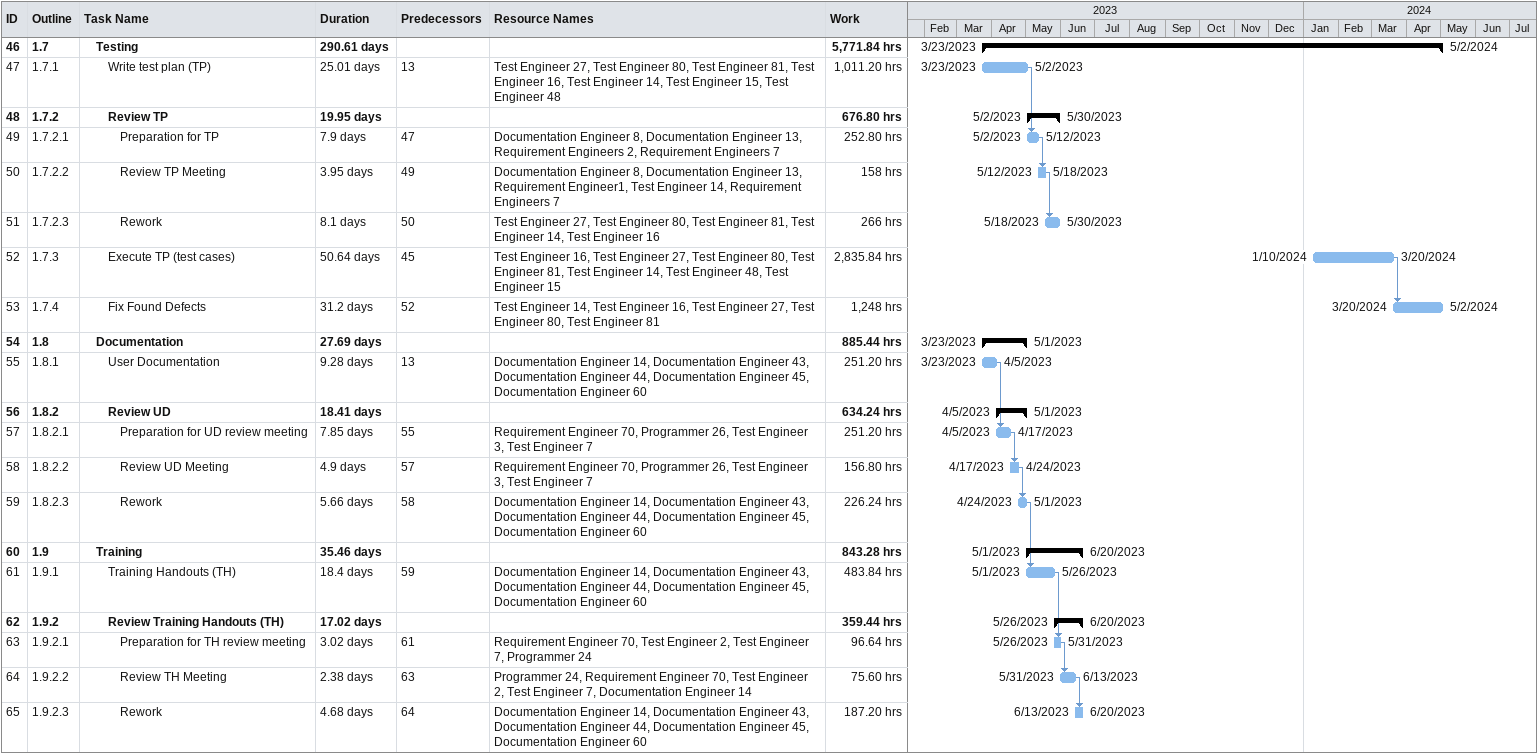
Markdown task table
| ID | WBS | Task | Duration | Start | Finish | Predecessors | Resources | Work (h) |
|---|---|---|---|---|---|---|---|---|
| 46 | 1.7 | **Testing** | 290.61d | 2023-03-23 | 2024-05-02 |  |  | 5771.84 |
| 47 | 1.7.1 | Write test plan (TP) | 25.01d | 2023-03-23 | 2023-05-02 | 13 | Test Engineer 27, Test Engineer 80, Test Engineer 81, Test Engineer 16, Test Engineer 14, Test Engineer 15, Test Engineer 48 | 1011.20 |
| 48 | 1.7.2 | **Review TP** | 19.95d | 2023-05-02 | 2023-05-30 |  |  | 676.80 |
| 49 | 1.7.2.1 | Preparation for TP | 7.9d | 2023-05-02 | 2023-05-12 | 47 | Documentation Engineer 8, Documentation Engineer 13, Requirement Engineers 2, Requirement Engineers 7 | 252.80 |
| 50 | 1.7.2.2 | Review TP Meeting | 3.95d | 2023-05-12 | 2023-05-18 | 49 | Documentation Engineer 8, Documentation Engineer 13, Requirement Engineer1, Test Engineer 14, Requirement Engineers 7 | 158 |
| 51 | 1.7.2.3 | Rework | 8.1d | 2023-05-18 | 2023-05-30 | 50 | Test Engineer 27, Test Engineer 80, Test Engineer 81, Test Engineer 14, Test Engineer 16 | 266 |
| 52 | 1.7.3 | Execute TP (test cases) | 50.64d | 2024-01-10 | 2024-03-20 | 45 | Test Engineer 16, Test Engineer 27, Test Engineer 80, Test Engineer 81, Test Engineer 14, Test Engineer 48, Test Engineer 15 | 2835.84 |
| 53 | 1.7.4 | Fix Found Defects | 31.2d | 2024-03-20 | 2024-05-02 | 52 | Test Engineer 14, Test Engineer 16, Test Engineer 27, Test Engineer 80, Test Engineer 81 | 1248 |
| 54 | 1.8 | **Documentation** | 27.69d | 2023-03-23 | 2023-05-01 |  |  | 885.44 |
| 55 | 1.8.1 | User Documentation | 9.28d | 2023-03-23 | 2023-04-05 | 13 | Documentation Engineer 14, Documentation Engineer 43, Documentation Engineer 44, Documentation Engineer 45, Documentation Engineer 60 | 251.20 |
| 56 | 1.8.2 | **Review UD** | 18.41d | 2023-04-05 | 2023-05-01 |  |  | 634.24 |
| 57 | 1.8.2.1 | Preparation for UD review meeting | 7.85d | 2023-04-05 | 2023-04-17 | 55 | Requirement Engineer 70, Programmer 26, Test Engineer 3, Test Engineer 7 | 251.20 |
| 58 | 1.8.2.2 | Review UD Meeting | 4.9d | 2023-04-17 | 2023-04-24 | 57 | Requirement Engineer 70, Programmer 26, Test Engineer 3, Test Engineer 7 | 156.80 |
| 59 | 1.8.2.3 | Rework | 5.66d | 2023-04-24 | 2023-05-01 | 58 | Documentation Engineer 14, Documentation Engineer 43, Documentation Engineer 44, Documentation Engineer 45, Documentation Engineer 60 | 226.24 |
| 60 | 1.9 | **Training** | 35.46d | 2023-05-01 | 2023-06-20 |  |  | 843.28 |
| 61 | 1.9.1 | Training Handouts (TH) | 18.4d | 2023-05-01 | 2023-05-26 | 59 | Documentation Engineer 14, Documentation Engineer 43, Documentation Engineer 44, Documentation Engineer 45, Documentation Engineer 60 | 483.84 |
| 62 | 1.9.2 | **Review Training Handouts (TH)** | 17.02d | 2023-05-26 | 2023-06-20 |  |  | 359.44 |
| 63 | 1.9.2.1 | Preparation for TH review meeting | 3.02d | 2023-05-26 | 2023-05-31 | 61 | Requirement Engineer 70, Test Engineer 2, Test Engineer 7, Programmer 24 | 96.64 |
| 64 | 1.9.2.2 | Review TH Meeting | 2.38d | 2023-05-31 | 2023-06-13 | 63 | Programmer 24, Requirement Engineer 70, Test Engineer 2, Test Engineer 7, Documentation Engineer 14 | 75.60 |
| 65 | 1.9.2.3 | Rework | 4.68d | 2023-06-13 | 2023-06-20 | 64 | Documentation Engineer 14, Documentation Engineer 43, Documentation Engineer 44, Documentation Engineer 45, Documentation Engineer 60 | 187.20 |
